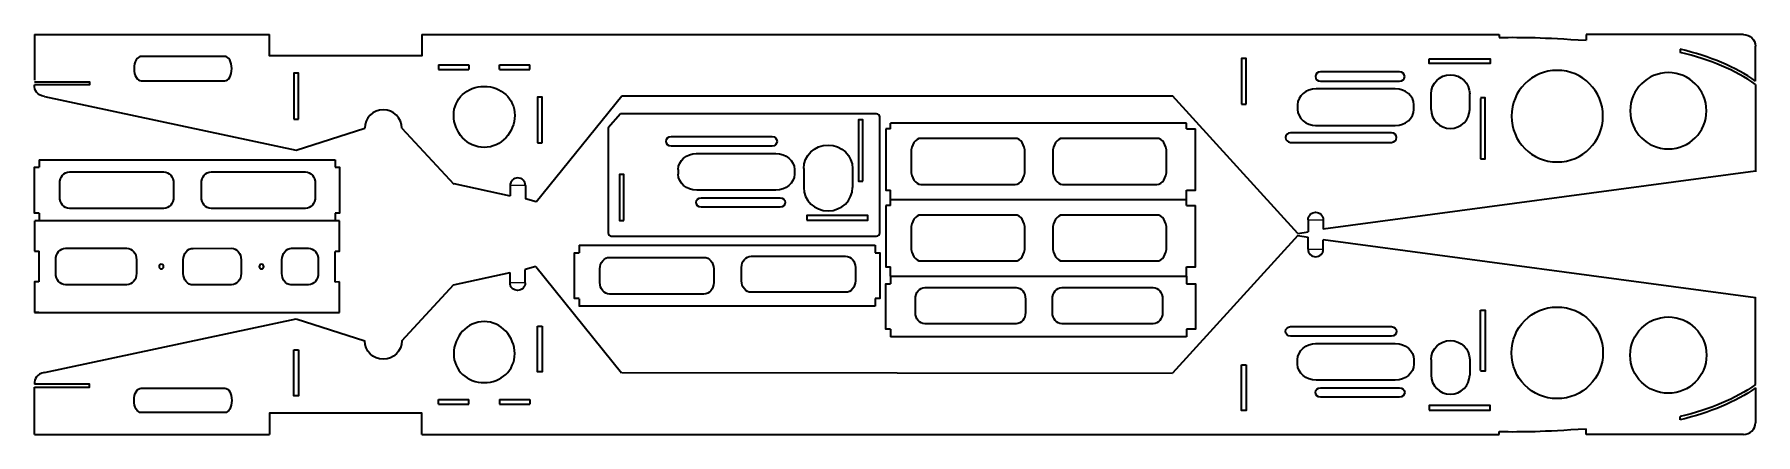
# Model space of a CAD drawing. Header units: millimetres. Extents: x -303 to 261, y 21 to 152.
import ezdxf

# ---------------------------------------------------------------- set-up
doc = ezdxf.new("R2010")
doc.units = ezdxf.units.MM
doc.header["$MEASUREMENT"] = 0
doc.layers.add('chassis', color=7, linetype='Continuous')

msp = doc.modelspace()

# ---------------------------------------------------------------- linework, layer by layer
at = {"layer": 'chassis', "color": 1, "lineweight": 35}
for points in [[(-302.9992, 151.5004), (-302.9992, 151.5004), (-302.9992, 136.5001), (-302.9992, 136.5001)], [(-302.9265, 151.5006), (-302.9265, 151.5006), (-225.9992, 151.5006), (-225.9992, 151.5006)], [(-175.9992, 151.5004), (-175.9992, 151.5004), (176.9999, 151.5004), (176.9999, 151.5004)], [(177.0005, 150.5227), (184.823, 150.6361), (191.0745, 150.5227), (205.4991, 149.5843)], [(177.0226, 151.5004), (177.0226, 151.5004), (177.0233, 150.5), (177.0233, 150.5)], [(256.997, 151.4977), (256.997, 151.4977), (205.4991, 151.5004), (205.4991, 151.5004)], [(205.4991, 151.5004), (205.4991, 151.5004), (205.4991, 149.5843), (205.4991, 149.5843)], [(236.2707, 146.6418), (236.2707, 146.6418), (236.2741, 145.5979), (236.2741, 145.5979)], [(260.9968, 136.1987), (254.416, 140.8875), (246.1346, 144.3105), (236.2707, 146.6418)], [(256.997, 151.4977), (259.2067, 151.4977), (260.9975, 149.6993), (260.9975, 147.7067)], [(260.9968, 136.1987), (260.9968, 136.1987), (260.9968, 147.7067), (260.9968, 147.7067)], [(-268.0368, 144.3141), (-269.3042, 144.3141), (-270.3329, 142.5234), (-270.3329, 140.314)], [(-240.6288, 144.3141), (-240.6288, 144.3141), (-268.0368, 144.3141), (-268.0368, 144.3141)], [(-238.3328, 140.314), (-238.3328, 142.5234), (-239.361, 144.3141), (-240.6288, 144.3141)], [(-170.6133, 141.5009), (-170.6133, 141.5009), (-160.6134, 141.5009), (-160.6134, 141.5009)], [(-170.5771, 141.5009), (-170.5771, 141.5009), (-170.5771, 140.0009), (-170.5771, 140.0009)], [(-160.6256, 141.5009), (-160.6256, 141.5009), (-160.6256, 140.0009), (-160.6256, 140.0009)], [(-150.5821, 140.0009), (-150.5821, 140.0009), (-150.6135, 141.5009), (-150.6135, 141.5009)], [(-150.6135, 141.5009), (-150.6135, 141.5009), (-140.6811, 141.5009), (-140.6811, 141.5009)], [(-140.6136, 140.0009), (-140.6136, 140.0009), (-140.6136, 141.5009), (-140.6136, 141.5009)], [(261.0002, 135.1548), (254.4194, 139.8436), (246.1381, 143.2667), (236.2741, 145.5979)], [(-270.3329, 140.314), (-270.3329, 138.105), (-269.3042, 136.3143), (-268.0368, 136.3143)], [(-268.0368, 136.3143), (-268.0368, 136.3143), (-240.6288, 136.3143), (-240.6288, 136.3143)], [(-240.6288, 136.3143), (-239.361, 136.3143), (-238.3328, 138.105), (-238.3328, 140.314)], [(-170.6135, 140.0009), (-170.6135, 140.0009), (-160.6256, 140.0009), (-160.6256, 140.0009)], [(-150.6136, 140.0009), (-150.6136, 140.0009), (-140.6813, 140.0009), (-140.6813, 140.0009)], [(118.4804, 139.2705), (117.5334, 139.2705), (116.7648, 138.5767), (116.7648, 137.7209)], [(116.7648, 137.7209), (116.7648, 136.8644), (117.5334, 136.1699), (118.4804, 136.1699)], [(144.2976, 139.2705), (144.2976, 139.2705), (118.4804, 139.2705), (118.4804, 139.2705)], [(118.4804, 136.1699), (118.4804, 136.1699), (144.2976, 136.1699), (144.2976, 136.1699)], [(146.0126, 137.7209), (146.0126, 138.5767), (145.2447, 139.2705), (144.2976, 139.2705)], [(144.2976, 136.1699), (145.2447, 136.1699), (146.0126, 136.8644), (146.0126, 137.7209)], [(-299.6581, 131.1483), (-302.4276, 131.8315), (-302.9992, 133.1782), (-302.9992, 135.0006)], [(-299.6581, 131.1483), (-299.6581, 131.1483), (-217.2282, 113.6235), (-217.2282, 113.6235)], [(-138.6135, 96.7088), (-138.6135, 96.7088), (-110.5654, 131.3542), (-110.5654, 131.3542)], [(-110.5654, 131.3542), (-110.5654, 131.3542), (69.8812, 131.3542), (69.8812, 131.3542)], [(110.997, 86.3587), (110.997, 86.3587), (69.8812, 131.3542), (69.8812, 131.3542)], [(116.9822, 133.7198), (113.6394, 133.7198), (110.9308, 131.3764), (110.9308, 128.486)], [(142.9492, 133.7198), (142.9492, 133.7198), (116.9822, 133.7198), (116.9822, 133.7198)], [(149.0005, 128.486), (149.0005, 131.3764), (146.2913, 133.7198), (142.9492, 133.7198)], [(154.676, 126.9493), (154.676, 126.9493), (154.676, 132.0522), (154.676, 132.0522)], [(167.3257, 126.9493), (167.3257, 126.9493), (167.3257, 132.0522), (167.3257, 132.0522)], [(170.8993, 130.5033), (170.8993, 130.5033), (170.8993, 110.7456), (170.8993, 110.7456)], [(261.0002, 135.1548), (261.0002, 135.1548), (260.9968, 106.4999), (260.9968, 106.4999)], [(-188.6737, 126.822), (-192.0244, 126.822), (-194.7408, 124.1293), (-194.7408, 120.8072)], [(-182.6065, 120.8072), (-182.6065, 124.1293), (-185.323, 126.822), (-188.6737, 126.822)], [(-110.969, 125.5005), (-110.969, 125.5005), (-114.9993, 120.9416), (-114.9993, 120.9416)], [(-27.0195, 125.5005), (-27.0195, 125.5005), (-110.969, 125.5005), (-110.969, 125.5005)], [(-25.999, 124.4807), (-25.999, 125.0436), (-26.4558, 125.5005), (-27.0195, 125.5005)], [(-25.999, 86.5197), (-25.999, 86.5197), (-25.999, 124.4807), (-25.999, 124.4807)], [(92.5971, 128.6243), (92.5971, 128.6243), (94.0971, 128.6243), (94.0971, 128.6243)], [(110.9308, 128.486), (110.9308, 128.486), (110.9308, 126.9529), (110.9308, 126.9529)], [(110.9308, 126.9529), (110.9308, 124.0628), (113.6394, 121.7205), (116.9822, 121.7205)], [(142.9492, 121.7205), (146.2913, 121.7205), (149.0005, 124.0628), (149.0005, 126.9529)], [(149.0005, 126.9529), (149.0005, 126.9529), (149.0005, 128.486), (149.0005, 128.486)], [(-217.9864, 123.7748), (-217.9864, 123.7748), (-216.4697, 123.7748), (-216.4697, 123.7748)], [(-217.2282, 113.6235), (-217.2282, 113.6235), (-194.7408, 120.8072), (-194.7408, 120.8072)], [(-182.6065, 120.8072), (-182.6065, 120.8072), (-165.6136, 102.5007), (-165.6136, 102.5007)], [(-114.9993, 120.9416), (-114.9993, 120.9416), (-114.9993, 86.5197), (-114.9993, 86.5197)], [(-22.4991, 120.6179), (-22.4991, 120.6179), (-23.9992, 120.6179), (-23.9992, 120.6179)], [(74.5007, 122.5006), (74.5007, 122.5006), (-22.4991, 122.5006), (-22.4991, 122.5006)], [(-22.4991, 120.6179), (-22.4991, 120.6179), (-22.4991, 122.5006), (-22.4991, 122.5006)], [(74.5, 120.6179), (74.5, 120.6179), (74.5, 122.5006), (74.5, 122.5006)], [(74.5007, 120.6179), (74.5007, 120.6179), (77.5007, 120.6179), (77.5007, 120.6179)], [(108.5737, 119.2704), (107.7045, 119.2704), (107.0007, 118.5765), (107.0007, 117.7201)], [(141.7348, 119.2704), (141.7348, 119.2704), (108.5737, 119.2704), (108.5737, 119.2704)], [(116.7648, 121.7243), (116.7648, 121.7243), (142.9492, 121.7205), (142.9492, 121.7205)], [(143.3079, 117.7201), (143.3079, 118.5765), (142.6033, 119.2704), (141.7348, 119.2704)], [(-138.1303, 115.9827), (-138.1303, 115.9827), (-136.6134, 115.9827), (-136.6134, 115.9827)], [(-95.966, 116.501), (-95.966, 117.3568), (-95.262, 118.0506), (-94.3926, 118.0506)], [(-94.3926, 114.9506), (-95.262, 114.9506), (-95.966, 115.6446), (-95.966, 116.501)], [(-94.3926, 118.0506), (-94.3926, 118.0506), (-61.2322, 118.0506), (-61.2322, 118.0506)], [(-61.2322, 114.9506), (-61.2322, 114.9506), (-94.3926, 114.9506), (-94.3926, 114.9506)], [(-61.2322, 118.0506), (-60.3635, 118.0506), (-59.6588, 117.3568), (-59.6588, 116.501)], [(-59.6588, 116.501), (-59.6588, 115.6446), (-60.3635, 114.9506), (-61.2322, 114.9506)], [(-12.533, 117.4808), (-14.2938, 117.4808), (-15.7214, 115.359), (-15.7214, 112.7393)], [(18.398, 117.4808), (18.398, 117.4808), (-12.533, 117.4808), (-12.533, 117.4808)], [(21.5868, 112.7393), (21.5868, 115.359), (20.1591, 117.4808), (18.398, 117.4808)], [(33.8951, 117.4808), (32.1339, 117.4808), (30.7066, 115.359), (30.7066, 112.7393)], [(64.8251, 117.4808), (64.8251, 117.4808), (33.8951, 117.4808), (33.8951, 117.4808)], [(68.0132, 112.7393), (68.0132, 115.359), (66.5856, 117.4808), (64.8251, 117.4808)], [(107.0007, 117.7201), (107.0007, 116.8643), (107.7045, 116.1705), (108.5737, 116.1705)], [(108.5737, 116.1705), (108.5737, 116.1705), (141.7348, 116.1705), (141.7348, 116.1705)], [(141.7348, 116.1705), (142.6033, 116.1705), (143.3079, 116.8643), (143.3079, 117.7201)], [(-301.4992, 110.5007), (-301.4992, 110.5007), (-204.4992, 110.5007), (-204.4992, 110.5007)], [(-301.4992, 110.5007), (-301.4992, 110.5007), (-301.4992, 108.0013), (-301.4992, 108.0013)], [(-204.4991, 110.5007), (-204.4991, 110.5007), (-204.4991, 108.0013), (-204.4991, 108.0013)], [(-92.0358, 107.2677), (-92.0358, 110.1581), (-89.3273, 112.5004), (-85.9847, 112.5004)], [(-91.8913, 105.7346), (-91.8913, 105.7346), (-91.8913, 107.2677), (-91.8913, 107.2677)], [(-86.2017, 112.4966), (-86.2017, 112.4966), (-60.0171, 112.5004), (-60.0171, 112.5004)], [(-60.0171, 112.5004), (-56.6753, 112.5004), (-53.9658, 110.1581), (-53.9658, 107.2677)], [(-53.9658, 107.2677), (-53.9658, 107.2677), (-53.9658, 105.7346), (-53.9658, 105.7346)], [(-50.9033, 107.6225), (-50.9033, 107.6225), (-50.9033, 101.3786), (-50.9033, 101.3786)], [(-34.9029, 107.6225), (-34.9029, 107.6225), (-34.9029, 101.3786), (-34.9029, 101.3786)], [(-15.7214, 112.7393), (-15.7214, 112.7393), (-15.7214, 107.1662), (-15.7214, 107.1662)], [(-15.7214, 107.1662), (-15.7214, 104.5472), (-14.2938, 102.4247), (-12.533, 102.4247)], [(18.398, 102.4247), (20.1591, 102.4247), (21.5868, 104.5472), (21.5868, 107.1662)], [(21.5868, 107.1662), (21.5868, 107.1662), (21.5868, 112.7393), (21.5868, 112.7393)], [(30.7066, 112.7393), (30.7066, 112.7393), (30.7066, 107.1662), (30.7066, 107.1662)], [(30.7066, 107.1662), (30.7066, 104.5472), (32.1339, 102.4247), (33.8951, 102.4247)], [(64.8251, 102.4247), (66.5856, 102.4247), (68.0132, 104.5472), (68.0132, 107.1662)], [(68.0132, 107.1662), (68.0132, 107.1662), (68.0132, 112.7393), (68.0132, 112.7393)], [(-294.7211, 102.7213), (-294.7211, 104.8087), (-293.2936, 106.5009), (-291.5328, 106.5009)], [(-294.7211, 98.2806), (-294.7211, 98.2806), (-294.7211, 102.7213), (-294.7211, 102.7213)], [(-291.5328, 106.5009), (-291.5328, 106.5009), (-260.6023, 106.5009), (-260.6023, 106.5009)], [(-260.6023, 106.5009), (-258.8413, 106.5009), (-257.4138, 104.8087), (-257.4138, 102.7213)], [(-257.4138, 102.7213), (-257.4138, 102.7213), (-257.4138, 98.2806), (-257.4138, 98.2806)], [(-248.294, 102.7213), (-248.294, 104.8087), (-246.8662, 106.5009), (-245.1054, 106.5009)], [(-248.294, 98.2806), (-248.294, 98.2806), (-248.294, 102.7213), (-248.294, 102.7213)], [(-245.1054, 106.5009), (-245.1054, 106.5009), (-214.1751, 106.5009), (-214.1751, 106.5009)], [(-214.1751, 106.5009), (-212.4142, 106.5009), (-210.9863, 104.8087), (-210.9863, 102.7213)], [(-210.9863, 102.7213), (-210.9863, 102.7213), (-210.9863, 98.2806), (-210.9863, 98.2806)], [(-165.6136, 102.7086), (-165.6136, 102.7086), (-147.1134, 98.6661), (-147.1134, 98.6661)], [(-147.1134, 102.0097), (-147.1134, 102.0097), (-147.1134, 98.6661), (-147.1134, 98.6661)], [(-142.1134, 102.0097), (-142.1134, 102.0097), (-142.1134, 97.7089), (-142.1134, 97.7089)], [(-85.9847, 100.5008), (-89.3273, 100.5008), (-92.0358, 102.8441), (-92.0358, 105.7346)], [(-53.9658, 105.7346), (-53.9658, 102.8441), (-56.6753, 100.5008), (-60.0171, 100.5008)], [(-12.533, 102.4247), (-12.533, 102.4247), (18.398, 102.4247), (18.398, 102.4247)], [(33.8951, 102.4247), (33.8951, 102.4247), (64.8251, 102.4247), (64.8251, 102.4247)], [(260.9968, 106.7087), (260.9968, 106.7087), (119.3517, 87.7224), (119.3517, 87.7224)], [(-291.5328, 94.5012), (-293.2936, 94.5012), (-294.7211, 96.1932), (-294.7211, 98.2806)], [(-257.4138, 98.2806), (-257.4138, 96.1932), (-258.8413, 94.5012), (-260.6023, 94.5012)], [(-245.1054, 94.5012), (-246.8662, 94.5012), (-248.294, 96.1932), (-248.294, 98.2806)], [(-210.9863, 98.2806), (-210.9863, 96.1932), (-212.4142, 94.5012), (-214.1751, 94.5012)], [(-138.6135, 96.7088), (-138.6135, 96.7088), (-142.1134, 97.7089), (-142.1134, 97.7089)], [(-86.2017, 96.5002), (-86.2017, 97.3561), (-85.4333, 98.0506), (-84.486, 98.0506)], [(-84.486, 94.9506), (-85.4333, 94.9506), (-86.2017, 95.6444), (-86.2017, 96.5002)], [(-60.0171, 100.5008), (-60.0171, 100.5008), (-85.9847, 100.5008), (-85.9847, 100.5008)], [(-84.486, 98.0506), (-84.486, 98.0506), (-58.6694, 98.0506), (-58.6694, 98.0506)], [(-58.6694, 98.0506), (-57.7221, 98.0506), (-56.9544, 97.3561), (-56.9544, 96.5002)], [(-56.9544, 96.5002), (-56.9544, 95.6444), (-57.7221, 94.9506), (-58.6694, 94.9506)], [(-22.4991, 97.4048), (-22.4991, 97.4048), (-22.4991, 100.5419), (-22.4991, 100.5419)], [(74.5007, 97.4055), (74.5007, 97.4055), (-22.4991, 97.4055), (-22.4991, 97.4055)], [(-22.4991, 95.5228), (-22.4991, 95.5228), (-22.4991, 97.4055), (-22.4991, 97.4055)], [(74.5, 97.4048), (74.5, 97.4048), (74.5, 100.5419), (74.5, 100.5419)], [(74.5, 95.5228), (74.5, 95.5228), (74.5, 97.4055), (74.5, 97.4055)], [(-302.9265, 90.499), (-302.9265, 90.499), (-302.9265, 80.5003), (-302.9265, 80.5003)], [(-202.9992, 90.4997), (-202.9992, 90.4997), (-302.854, 90.499), (-302.854, 90.499)], [(-301.4992, 93.0011), (-301.4992, 93.0011), (-301.4992, 90.5014), (-301.4992, 90.5014)], [(-260.6023, 94.5012), (-260.6023, 94.5012), (-291.5328, 94.5012), (-291.5328, 94.5012)], [(-214.1751, 94.5012), (-214.1751, 94.5012), (-245.1054, 94.5012), (-245.1054, 94.5012)], [(-204.4991, 93.0011), (-204.4991, 93.0011), (-204.4991, 90.5014), (-204.4991, 90.5014)], [(-58.6694, 94.9506), (-58.6694, 94.9506), (-84.486, 94.9506), (-84.486, 94.9506)], [(-22.4991, 95.5228), (-22.4991, 95.5228), (-23.9992, 95.5228), (-23.9992, 95.5228)], [(-12.533, 92.385), (-14.2938, 92.385), (-15.7214, 90.2635), (-15.7214, 87.6439)], [(18.398, 92.385), (18.398, 92.385), (-12.533, 92.385), (-12.533, 92.385)], [(21.5868, 87.6439), (21.5868, 90.2635), (20.1591, 92.385), (18.398, 92.385)], [(33.8951, 92.385), (32.1339, 92.385), (30.7066, 90.2635), (30.7066, 87.6439)], [(64.8251, 92.385), (64.8251, 92.385), (33.8951, 92.385), (33.8951, 92.385)], [(68.0132, 87.6439), (68.0132, 90.2635), (66.5856, 92.385), (64.8251, 92.385)], [(74.5007, 95.5228), (74.5007, 95.5228), (77.5007, 95.5228), (77.5007, 95.5228)], [(114.3467, 90.7847), (114.3467, 90.7847), (114.3515, 86.8556), (114.3515, 86.8556)], [(119.3469, 90.7847), (119.3469, 90.7847), (119.3517, 87.7224), (119.3517, 87.7224)], [(-114.9993, 86.5197), (-114.9993, 85.9568), (-114.5425, 85.5), (-113.9788, 85.5)], [(-113.9788, 85.5), (-113.9788, 85.5), (-27.0195, 85.5), (-27.0195, 85.5)], [(-27.0195, 85.5), (-26.4558, 85.5), (-25.999, 85.9568), (-25.999, 86.5197)], [(-15.7214, 87.6439), (-15.7214, 87.6439), (-15.7214, 82.0707), (-15.7214, 82.0707)], [(21.5868, 82.0707), (21.5868, 82.0707), (21.5868, 87.6439), (21.5868, 87.6439)], [(30.7066, 87.6439), (30.7066, 87.6439), (30.7066, 82.0707), (30.7066, 82.0707)], [(68.0132, 82.0707), (68.0132, 82.0707), (68.0132, 87.6439), (68.0132, 87.6439)], [(110.997, 85.6421), (110.997, 85.6421), (69.8812, 40.6466), (69.8812, 40.6466)], [(110.997, 86.3587), (110.997, 86.3587), (114.3515, 86.8556), (114.3515, 86.8556)], [(110.997, 85.6421), (110.997, 85.6421), (114.3515, 85.1451), (114.3515, 85.1451)], [(114.3467, 81.216), (114.3467, 81.216), (114.3515, 85.1451), (114.3515, 85.1451)], [(-302.9265, 80.5003), (-302.9265, 80.5003), (-301.4993, 80.553), (-301.4993, 80.553)], [(-301.5353, 80.553), (-301.5353, 80.553), (-301.5353, 70.5543), (-301.5353, 70.5543)], [(-295.9993, 77.7234), (-295.9993, 79.8097), (-294.5721, 81.5011), (-292.812, 81.5011)], [(-292.812, 81.5011), (-292.812, 81.5011), (-272.812, 81.5011), (-272.812, 81.5011)], [(-272.7493, 81.5011), (-270.9891, 81.5011), (-269.5619, 79.8097), (-269.5619, 77.7234)], [(-254.2061, 77.6932), (-254.2061, 79.7796), (-252.779, 81.4709), (-251.0189, 81.4709)], [(-251.0189, 81.4709), (-251.0189, 81.4709), (-238.4444, 81.498), (-238.4444, 81.498)], [(-238.4444, 81.498), (-236.6842, 81.498), (-235.2571, 79.8066), (-235.2571, 77.7203)], [(-221.9011, 77.7001), (-221.9011, 79.7864), (-220.474, 81.4778), (-218.7139, 81.4778)], [(-218.7139, 81.4778), (-218.7139, 81.4778), (-213.1867, 81.5049), (-213.1867, 81.5049)], [(-213.1867, 81.5049), (-211.4265, 81.5049), (-209.9993, 79.8135), (-209.9993, 77.7271)], [(-204.4629, 70.4478), (-204.4629, 70.4478), (-204.4629, 80.4465), (-204.4629, 80.4465)], [(-124.4993, 82.5007), (-124.4993, 82.5007), (-27.4995, 82.5007), (-27.4995, 82.5007)], [(-124.4993, 82.5007), (-124.4993, 82.5007), (-124.4993, 80.0016), (-124.4993, 80.0016)], [(-27.4995, 82.5007), (-27.4995, 82.5007), (-27.4995, 80.0347), (-27.4995, 80.0347)], [(-15.7214, 82.0707), (-15.7214, 79.4514), (-14.2938, 77.3292), (-12.533, 77.3292)], [(18.398, 77.3292), (20.1591, 77.3292), (21.5868, 79.4514), (21.5868, 82.0707)], [(30.7066, 82.0707), (30.7066, 79.4514), (32.1339, 77.3292), (33.8951, 77.3292)], [(64.8251, 77.3292), (66.5856, 77.3292), (68.0132, 79.4514), (68.0132, 82.0707)], [(119.3469, 81.216), (119.3469, 81.216), (119.3517, 84.2784), (119.3517, 84.2784)], [(260.9968, 65.2921), (260.9968, 65.2921), (119.3517, 84.2784), (119.3517, 84.2784)], [(-295.9993, 73.2847), (-295.9993, 73.2847), (-295.9993, 77.7234), (-295.9993, 77.7234)], [(-269.5619, 77.7234), (-269.5619, 77.7234), (-269.5619, 73.2847), (-269.5619, 73.2847)], [(-254.2061, 73.2545), (-254.2061, 73.2545), (-254.2061, 77.6932), (-254.2061, 77.6932)], [(-235.2571, 77.7203), (-235.2571, 77.7203), (-235.2571, 73.2816), (-235.2571, 73.2816)], [(-221.9011, 73.2615), (-221.9011, 73.2615), (-221.9011, 77.7001), (-221.9011, 77.7001)], [(-209.9993, 77.7271), (-209.9993, 77.7271), (-209.9993, 73.2885), (-209.9993, 73.2885)], [(-165.6544, 69.5003), (-165.6544, 69.5003), (-147.1542, 73.5427), (-147.1542, 73.5427)], [(-147.1542, 70.1991), (-147.1542, 70.1991), (-147.1542, 73.5427), (-147.1542, 73.5427)], [(-138.6543, 75.5001), (-138.6543, 75.5001), (-142.1542, 74.5), (-142.1542, 74.5)], [(-142.1542, 70.1991), (-142.1542, 70.1991), (-142.1542, 74.5), (-142.1542, 74.5)], [(-138.6543, 75.5001), (-138.6543, 75.5001), (-110.6062, 40.7545), (-110.6062, 40.7545)], [(-117.7214, 74.7213), (-117.7214, 76.8087), (-116.2938, 78.5009), (-114.533, 78.5009)], [(-117.7214, 70.2802), (-117.7214, 70.2802), (-117.7214, 74.7213), (-117.7214, 74.7213)], [(-114.533, 78.5009), (-114.533, 78.5009), (-83.6026, 78.5009), (-83.6026, 78.5009)], [(-83.6026, 78.5009), (-81.8414, 78.5009), (-80.4141, 76.8087), (-80.4141, 74.7213)], [(-80.4141, 74.7213), (-80.4141, 74.7213), (-80.4141, 70.2802), (-80.4141, 70.2802)], [(-71.2943, 75.1923), (-71.2943, 77.2517), (-69.8663, 78.9212), (-68.1055, 78.9212)], [(-71.2943, 70.8101), (-71.2943, 70.8101), (-71.2943, 75.1923), (-71.2943, 75.1923)], [(-68.1055, 78.9212), (-68.1055, 78.9212), (-37.1754, 78.9212), (-37.1754, 78.9212)], [(-37.1754, 78.9212), (-35.4143, 78.9212), (-33.9866, 77.2517), (-33.9866, 75.1923)], [(-33.9866, 75.1923), (-33.9866, 75.1923), (-33.9866, 70.8101), (-33.9866, 70.8101)], [(-22.4991, 72.309), (-22.4991, 72.309), (-22.4991, 75.4461), (-22.4991, 75.4461)], [(-12.533, 77.3292), (-12.533, 77.3292), (18.398, 77.3292), (18.398, 77.3292)], [(33.8951, 77.3292), (33.8951, 77.3292), (64.8251, 77.3292), (64.8251, 77.3292)], [(74.5, 72.309), (74.5, 72.309), (74.5, 75.4461), (74.5, 75.4461)], [(-292.812, 69.5072), (-294.5721, 69.5072), (-295.9993, 71.1983), (-295.9993, 73.2847)], [(-272.812, 69.5072), (-272.812, 69.5072), (-292.812, 69.5072), (-292.812, 69.5072)], [(-269.5619, 73.2847), (-269.5619, 71.1983), (-270.9891, 69.5072), (-272.7493, 69.5072)], [(-251.0189, 69.477), (-252.779, 69.477), (-254.2061, 71.1682), (-254.2061, 73.2545)], [(-238.4444, 69.5041), (-238.4444, 69.5041), (-251.0189, 69.477), (-251.0189, 69.477)], [(-235.2571, 73.2816), (-235.2571, 71.1952), (-236.6842, 69.5041), (-238.4444, 69.5041)], [(-218.7139, 69.4839), (-218.2369, 69.4839), (-221.9011, 69.3053), (-221.9011, 73.2615)], [(-213.1867, 69.5109), (-213.1867, 69.5109), (-218.7139, 69.4839), (-218.7139, 69.4839)], [(-209.9993, 73.2885), (-209.9993, 71.2022), (-211.4265, 69.5109), (-213.1867, 69.5109)], [(-203.0719, 70.5006), (-203.0719, 70.5006), (-204.4989, 70.4478), (-204.4989, 70.4478)], [(-203.0719, 60.5018), (-203.0719, 60.5018), (-203.0719, 70.5006), (-203.0719, 70.5006)], [(-182.6065, 51.1937), (-182.6065, 51.1937), (-165.6136, 69.6003), (-165.6136, 69.6003)], [(-114.533, 66.501), (-116.2938, 66.501), (-117.7214, 68.1929), (-117.7214, 70.2802)], [(-80.4141, 70.2802), (-80.4141, 68.1929), (-81.8414, 66.501), (-83.6026, 66.501)], [(-68.1055, 67.0811), (-69.8663, 67.0811), (-71.2943, 68.7506), (-71.2943, 70.8101)], [(-33.9866, 70.8101), (-33.9866, 68.7506), (-35.4143, 67.0811), (-37.1754, 67.0811)], [(-22.4991, 72.309), (-22.4991, 72.309), (74.5007, 72.309), (74.5007, 72.309)], [(-22.4991, 72.309), (-22.4991, 72.309), (-22.4991, 69.8337), (-22.4991, 69.8337)], [(-14.3241, 64.8752), (-14.3241, 66.9426), (-12.9433, 68.6187), (-11.2401, 68.6187)], [(-11.2401, 68.6187), (-11.2401, 68.6187), (18.6809, 68.6187), (18.6809, 68.6187)], [(18.6809, 68.6187), (20.3841, 68.6187), (21.7649, 66.9426), (21.7649, 64.8752)], [(30.5871, 64.8752), (30.5871, 66.9426), (31.9679, 68.6187), (33.6711, 68.6187)], [(33.6711, 68.6187), (33.6711, 68.6187), (63.5918, 68.6187), (63.5918, 68.6187)], [(63.5918, 68.6187), (65.295, 68.6187), (66.6765, 66.9426), (66.6765, 64.8752)], [(74.5007, 72.309), (74.5007, 72.309), (74.5007, 69.8337), (74.5007, 69.8337)], [(-124.4993, 64.908), (-124.4993, 64.908), (-124.4993, 62.4413), (-124.4993, 62.4413)], [(-27.4995, 62.5005), (-27.4995, 62.5005), (-124.4993, 62.5005), (-124.4993, 62.5005)], [(-83.6026, 66.501), (-83.6026, 66.501), (-114.533, 66.501), (-114.533, 66.501)], [(-37.1754, 67.0811), (-37.1754, 67.0811), (-68.1055, 67.0811), (-68.1055, 67.0811)], [(-27.4992, 65.001), (-27.4992, 65.001), (-27.4992, 62.5005), (-27.4992, 62.5005)], [(-14.3241, 60.4772), (-14.3241, 60.4772), (-14.3241, 64.8752), (-14.3241, 64.8752)], [(21.7649, 64.8752), (21.7649, 64.8752), (21.7649, 60.4772), (21.7649, 60.4772)], [(30.5871, 60.4772), (30.5871, 60.4772), (30.5871, 64.8752), (30.5871, 64.8752)], [(66.6765, 64.8752), (66.6765, 64.8752), (66.6765, 60.4772), (66.6765, 60.4772)], [(261.0002, 36.8459), (261.0002, 36.8459), (260.9968, 65.5008), (260.9968, 65.5008)], [(-302.9992, 60.5012), (-302.9992, 60.5012), (-203.0357, 60.5012), (-203.0357, 60.5012)], [(-301.4995, 60.5008), (-301.4995, 60.5008), (-302.999, 60.5008), (-302.999, 60.5008)], [(-299.6581, 40.8526), (-299.6581, 40.8526), (-217.2282, 58.3774), (-217.2282, 58.3774)], [(-217.2282, 58.3774), (-217.2282, 58.3774), (-194.7408, 51.1937), (-194.7408, 51.1937)], [(-11.2401, 56.7338), (-12.9433, 56.7338), (-14.3241, 58.4095), (-14.3241, 60.4772)], [(18.6809, 56.7338), (18.6809, 56.7338), (-11.2401, 56.7338), (-11.2401, 56.7338)], [(21.7649, 60.4772), (21.7649, 58.4095), (20.3841, 56.7338), (18.6809, 56.7338)], [(33.6711, 56.7338), (31.9679, 56.7338), (30.5871, 58.4095), (30.5871, 60.4772)], [(63.5918, 56.7338), (63.5918, 56.7338), (33.6711, 56.7338), (33.6711, 56.7338)], [(66.6765, 60.4772), (66.6765, 58.4095), (65.295, 56.7338), (63.5918, 56.7338)], [(170.8993, 41.4975), (170.8993, 41.4975), (170.8993, 61.2551), (170.8993, 61.2551)], [(-188.6737, 45.1789), (-192.0244, 45.1789), (-194.7408, 47.8716), (-194.7408, 51.1937)], [(-182.6065, 51.1937), (-182.6065, 47.8716), (-185.323, 45.1789), (-188.6737, 45.1789)], [(-138.1303, 56.0182), (-138.1303, 56.0182), (-136.6134, 56.0182), (-136.6134, 56.0182)], [(-22.4991, 54.9771), (-22.4991, 54.9771), (-22.4991, 52.5008), (-22.4991, 52.5008)], [(74.5, 52.5008), (74.5, 52.5008), (-22.4991, 52.5008), (-22.4991, 52.5008)], [(74.5007, 54.9771), (74.5007, 54.9771), (74.5007, 52.5008), (74.5007, 52.5008)], [(107.0007, 54.2807), (107.0007, 55.1364), (107.7045, 55.8303), (108.5737, 55.8303)], [(108.5737, 52.7302), (107.7045, 52.7302), (107.0007, 53.4242), (107.0007, 54.2807)], [(108.5737, 55.8303), (108.5737, 55.8303), (141.7348, 55.8303), (141.7348, 55.8303)], [(141.7348, 52.7302), (141.7348, 52.7302), (108.5737, 52.7302), (108.5737, 52.7302)], [(141.7348, 55.8303), (142.6033, 55.8303), (143.3079, 55.1364), (143.3079, 54.2807)], [(143.3079, 54.2807), (143.3079, 53.4242), (142.6033, 52.7302), (141.7348, 52.7302)], [(-217.9864, 48.2261), (-217.9864, 48.2261), (-216.4697, 48.2261), (-216.4697, 48.2261)], [(110.9308, 45.0475), (110.9308, 47.9378), (113.6394, 50.2801), (116.9822, 50.2801)], [(116.7648, 50.2763), (116.7648, 50.2763), (142.9492, 50.2801), (142.9492, 50.2801)], [(142.9492, 50.2801), (146.2913, 50.2801), (149.0005, 47.9378), (149.0005, 45.0475)], [(-299.6581, 40.8526), (-302.4276, 40.1694), (-302.9992, 38.8227), (-302.9992, 37.0003)], [(-110.5654, 40.8546), (-110.5654, 40.8546), (69.8812, 40.6466), (69.8812, 40.6466)], [(92.5971, 43.3765), (92.5971, 43.3765), (94.0971, 43.3765), (94.0971, 43.3765)], [(110.9308, 43.5144), (110.9308, 43.5144), (110.9308, 45.0475), (110.9308, 45.0475)], [(116.9822, 38.2807), (113.6394, 38.2807), (110.9308, 40.624), (110.9308, 43.5144)], [(149.0005, 43.5144), (149.0005, 40.624), (146.2913, 38.2807), (142.9492, 38.2807)], [(149.0005, 45.0475), (149.0005, 45.0475), (149.0005, 43.5144), (149.0005, 43.5144)], [(154.676, 45.0514), (154.676, 45.0514), (154.676, 39.9486), (154.676, 39.9486)], [(167.3257, 45.0514), (167.3257, 45.0514), (167.3257, 39.9486), (167.3257, 39.9486)], [(-302.9992, 20.5003), (-302.9992, 20.5003), (-302.9992, 36.0003), (-302.9992, 36.0003)], [(-270.3329, 31.6869), (-270.3329, 33.8959), (-269.3042, 35.6866), (-268.0368, 35.6866)], [(-268.0368, 35.6866), (-268.0368, 35.6866), (-240.6288, 35.6866), (-240.6288, 35.6866)], [(-240.6288, 35.6866), (-239.361, 35.6866), (-238.3328, 33.8959), (-238.3328, 31.6869)], [(116.7648, 34.2798), (116.7648, 35.136), (117.5334, 35.8305), (118.4804, 35.8305)], [(118.4804, 32.7303), (117.5334, 32.7303), (116.7648, 33.4241), (116.7648, 34.2798)], [(142.9492, 38.2807), (142.9492, 38.2807), (116.9822, 38.2807), (116.9822, 38.2807)], [(118.4804, 35.8305), (118.4804, 35.8305), (144.2976, 35.8305), (144.2976, 35.8305)], [(144.2976, 35.8305), (145.2447, 35.8305), (146.0126, 35.136), (146.0126, 34.2798)], [(146.0126, 34.2798), (146.0126, 33.4241), (145.2447, 32.7303), (144.2976, 32.7303)], [(260.9968, 35.8021), (254.416, 31.1133), (246.1346, 27.6902), (236.2707, 25.3589)], [(261.0002, 36.8459), (254.4194, 32.1571), (246.1381, 28.7341), (236.2741, 26.4028)], [(260.9968, 35.8021), (260.9968, 35.8021), (260.9968, 24.2941), (260.9968, 24.2941)], [(-268.0368, 27.6868), (-269.3042, 27.6868), (-270.3329, 29.4775), (-270.3329, 31.6869)], [(-238.3328, 31.6869), (-238.3328, 29.4775), (-239.361, 27.6868), (-240.6288, 27.6868)], [(-170.6135, 32), (-170.6135, 32), (-160.6256, 32), (-160.6256, 32)], [(-170.6133, 30.5001), (-170.6133, 30.5001), (-160.6134, 30.5001), (-160.6134, 30.5001)], [(-170.5771, 30.5001), (-170.5771, 30.5001), (-170.5771, 32), (-170.5771, 32)], [(-160.6256, 30.5001), (-160.6256, 30.5001), (-160.6256, 32), (-160.6256, 32)], [(-150.6136, 32), (-150.6136, 32), (-140.6813, 32), (-140.6813, 32)], [(-150.5821, 32), (-150.5821, 32), (-150.6135, 30.5001), (-150.6135, 30.5001)], [(-150.6135, 30.5001), (-150.6135, 30.5001), (-140.6811, 30.5001), (-140.6811, 30.5001)], [(-140.6136, 32), (-140.6136, 32), (-140.6136, 30.5001), (-140.6136, 30.5001)], [(144.2976, 32.7303), (144.2976, 32.7303), (118.4804, 32.7303), (118.4804, 32.7303)], [(-240.6288, 27.6868), (-240.6288, 27.6868), (-268.0368, 27.6868), (-268.0368, 27.6868)], [(236.2707, 25.3589), (236.2707, 25.3589), (236.2741, 26.4028), (236.2741, 26.4028)], [(256.997, 20.5031), (259.2067, 20.5031), (260.9975, 22.3014), (260.9975, 24.2941)], [(-302.9265, 20.5003), (-302.9265, 20.5003), (-225.9992, 20.5003), (-225.9992, 20.5003)], [(-175.9992, 20.5003), (-175.9992, 20.5003), (176.9999, 20.5003), (176.9999, 20.5003)], [(177.0005, 21.4781), (184.823, 21.3647), (191.0745, 21.4781), (205.4991, 22.4165)], [(177.0226, 20.5003), (177.0226, 20.5003), (177.0233, 21.5008), (177.0233, 21.5008)], [(205.4991, 20.5003), (205.4991, 20.5003), (205.4991, 22.4165), (205.4991, 22.4165)], [(256.997, 20.5031), (256.997, 20.5031), (205.4991, 20.5003), (205.4991, 20.5003)]]:
    msp.add_open_spline(points, degree=3, dxfattribs=at)
for points, knots in [([(-175.9992, 151.5006), (-175.9992, 151.5006), (-175.9992, 144.5002), (-175.9992, 144.5002), (-175.9992, 144.5002), (-175.9992, 144.5002), (-225.9694, 144.5002), (-225.9694, 144.5002), (-225.9694, 144.5002), (-225.9694, 144.5002), (-225.9992, 151.5006), (-225.9992, 151.5006)], [0, 0, 0, 0, 0.25, 0.25, 0.25, 0.25, 0.5, 0.5, 0.5, 0.5, 1, 1, 1, 1]), ([(94.0971, 128.6243), (94.0971, 128.6243), (94.0971, 143.6243), (94.0971, 143.6243), (94.0971, 143.6243), (94.0971, 143.6243), (92.5971, 143.6243), (92.5971, 143.6243), (92.5971, 143.6243), (92.5971, 143.6243), (92.5971, 128.6243), (92.5971, 128.6243)], [0, 0, 0, 0, 0.25, 0.25, 0.25, 0.25, 0.5, 0.5, 0.5, 0.5, 1, 1, 1, 1]), ([(154.0011, 143.5002), (154.0011, 143.5002), (154.0011, 142.0002), (154.0011, 142.0002), (154.0011, 142.0002), (154.0011, 142.0002), (174.0013, 142.0002), (174.0013, 142.0002), (174.0013, 142.0002), (174.0013, 142.0002), (174.0013, 143.5002), (174.0013, 143.5002), (174.0013, 143.5002), (174.0013, 143.5002), (154.0011, 143.5002), (154.0011, 143.5002)], [0, 0, 0, 0, 0.2, 0.2, 0.2, 0.2, 0.4, 0.4, 0.4, 0.4, 0.6, 0.6, 0.6, 0.6, 1, 1, 1, 1]), ([(-302.9992, 136.0004), (-302.9992, 136.0004), (-284.9992, 136.0004), (-284.9992, 136.0004), (-284.9992, 136.0004), (-284.9992, 136.0004), (-284.9992, 135.0006), (-284.9992, 135.0006), (-284.9992, 135.0006), (-284.9992, 135.0006), (-302.9992, 135.0006), (-302.9992, 135.0006)], [0, 0, 0, 0, 0.25, 0.25, 0.25, 0.25, 0.5, 0.5, 0.5, 0.5, 1, 1, 1, 1]), ([(-216.4697, 123.7748), (-216.4697, 123.7748), (-216.4697, 138.8106), (-216.4697, 138.8106), (-216.4697, 138.8106), (-216.4697, 138.8106), (-217.9864, 138.8106), (-217.9864, 138.8106), (-217.9864, 138.8106), (-217.9864, 138.8106), (-217.9864, 123.7748), (-217.9864, 123.7748)], [0, 0, 0, 0, 0.25, 0.25, 0.25, 0.25, 0.5, 0.5, 0.5, 0.5, 1, 1, 1, 1]), ([(154.676, 132.0522), (154.676, 135.4949), (157.5078, 138.2854), (161.0012, 138.2854), (161.0012, 138.2854), (164.4945, 138.2854), (167.3257, 135.4949), (167.3257, 132.0522)], [0, 0, 0, 0, 0.33333333, 0.33333333, 0.33333333, 0.33333333, 1, 1, 1, 1]), ([(211.0012, 124.7451), (211.0012, 133.0292), (204.2854, 139.7451), (196.0013, 139.7451), (196.0013, 139.7451), (187.7179, 139.7451), (181.0013, 133.0292), (181.0013, 124.7451)], [0, 0, 0, 0, 0.33333333, 0.33333333, 0.33333333, 0.33333333, 1, 1, 1, 1]), ([(244.9182, 126.5006), (244.9182, 133.404), (239.3206, 139.0004), (232.4177, 139.0004), (232.4177, 139.0004), (225.5144, 139.0004), (219.9164, 133.404), (219.9164, 126.5006)], [0, 0, 0, 0, 0.33333333, 0.33333333, 0.33333333, 0.33333333, 1, 1, 1, 1]), ([(-165.6136, 124.9995), (-165.6136, 130.522), (-161.1365, 134.5008), (-155.6133, 134.5008), (-155.6133, 134.5008), (-150.0908, 134.5008), (-145.6134, 130.522), (-145.6134, 124.9995)], [0, 0, 0, 0, 0.33333333, 0.33333333, 0.33333333, 0.33333333, 1, 1, 1, 1]), ([(-136.6134, 115.9827), (-136.6134, 115.9827), (-136.6134, 131.0181), (-136.6134, 131.0181), (-136.6134, 131.0181), (-136.6134, 131.0181), (-138.1303, 131.0181), (-138.1303, 131.0181), (-138.1303, 131.0181), (-138.1303, 131.0181), (-138.1303, 115.9827), (-138.1303, 115.9827)], [0, 0, 0, 0, 0.25, 0.25, 0.25, 0.25, 0.5, 0.5, 0.5, 0.5, 1, 1, 1, 1]), ([(170.8993, 110.7456), (170.8993, 110.7456), (172.3993, 110.7456), (172.3993, 110.7456), (172.3993, 110.7456), (172.3993, 110.7456), (172.3993, 130.7458), (172.3993, 130.7458), (172.3993, 130.7458), (172.3993, 130.7458), (170.8993, 130.7458), (170.8993, 130.7458)], [0, 0, 0, 0, 0.25, 0.25, 0.25, 0.25, 0.5, 0.5, 0.5, 0.5, 1, 1, 1, 1]), ([(-145.6134, 124.9995), (-145.6134, 119.4764), (-150.0908, 114.5006), (-155.6133, 114.5006), (-155.6133, 114.5006), (-161.1365, 114.5006), (-165.6136, 119.4764), (-165.6136, 124.9995)], [0, 0, 0, 0, 0.33333333, 0.33333333, 0.33333333, 0.33333333, 1, 1, 1, 1]), ([(154.676, 126.9493), (154.676, 123.5063), (157.5078, 120.7154), (161.0012, 120.7154), (161.0012, 120.7154), (164.4945, 120.7154), (167.3257, 123.5063), (167.3257, 126.9493)], [0, 0, 0, 0, 0.33333333, 0.33333333, 0.33333333, 0.33333333, 1, 1, 1, 1]), ([(181.0013, 124.7451), (181.0013, 116.4604), (187.7186, 109.7459), (196.0013, 109.7459), (196.0013, 109.7459), (204.2854, 109.7459), (211.0012, 116.4604), (211.0012, 124.7451)], [0, 0, 0, 0, 0.33333333, 0.33333333, 0.33333333, 0.33333333, 1, 1, 1, 1]), ([(219.9164, 126.5006), (219.9164, 119.5964), (225.5144, 114.0006), (232.4177, 114.0006), (232.4177, 114.0006), (239.3206, 114.0006), (244.9182, 119.5964), (244.9182, 126.5006)], [0, 0, 0, 0, 0.33333333, 0.33333333, 0.33333333, 0.33333333, 1, 1, 1, 1]), ([(-31.5019, 103.5001), (-31.5019, 103.5001), (-33.0019, 103.5001), (-33.0019, 103.5001), (-33.0019, 103.5001), (-33.0019, 103.5001), (-33.0019, 123.5002), (-33.0019, 123.5002), (-33.0019, 123.5002), (-33.0019, 123.5002), (-31.5019, 123.5002), (-31.5019, 123.5002), (-31.5019, 123.5002), (-31.5019, 123.5002), (-31.5019, 103.5001), (-31.5019, 103.5001)], [0, 0, 0, 0, 0.2, 0.2, 0.2, 0.2, 0.4, 0.4, 0.4, 0.4, 0.6, 0.6, 0.6, 0.6, 1, 1, 1, 1]), ([(-23.9992, 120.6179), (-23.9992, 120.6179), (-23.9992, 100.5419), (-23.9992, 100.5419), (-23.9992, 100.5419), (-23.9992, 100.5419), (-22.4991, 100.5419), (-22.4991, 100.5419)], [0, 0, 0, 0, 0.33333333, 0.33333333, 0.33333333, 0.33333333, 1, 1, 1, 1]), ([(74.5007, 100.5419), (74.5007, 100.5419), (77.5007, 100.5419), (77.5007, 100.5419), (77.5007, 100.5419), (77.5007, 100.5419), (77.5007, 120.6179), (77.5007, 120.6179)], [0, 0, 0, 0, 0.33333333, 0.33333333, 0.33333333, 0.33333333, 1, 1, 1, 1]), ([(-50.9033, 107.6225), (-50.9033, 111.8348), (-47.321, 115.2506), (-42.9027, 115.2506), (-42.9027, 115.2506), (-38.4844, 115.2506), (-34.9029, 111.8348), (-34.9029, 107.6225)], [0, 0, 0, 0, 0.33333333, 0.33333333, 0.33333333, 0.33333333, 1, 1, 1, 1]), ([(-301.4992, 93.0011), (-301.4992, 93.0011), (-302.9992, 93.0011), (-302.9992, 93.0011), (-302.9992, 93.0011), (-302.9992, 93.0011), (-302.9992, 108.0013), (-302.9992, 108.0013), (-302.9992, 108.0013), (-302.9992, 108.0013), (-301.4992, 108.0013), (-301.4992, 108.0013)], [0, 0, 0, 0, 0.25, 0.25, 0.25, 0.25, 0.5, 0.5, 0.5, 0.5, 1, 1, 1, 1]), ([(-204.4991, 108.0013), (-204.4991, 108.0013), (-202.9992, 108.0013), (-202.9992, 108.0013), (-202.9992, 108.0013), (-202.9992, 108.0013), (-202.9992, 93.0011), (-202.9992, 93.0011), (-202.9992, 93.0011), (-202.9992, 93.0011), (-204.4991, 93.0011), (-204.4991, 93.0011)], [0, 0, 0, 0, 0.25, 0.25, 0.25, 0.25, 0.5, 0.5, 0.5, 0.5, 1, 1, 1, 1]), ([(-142.1134, 102.0097), (-142.1134, 103.3905), (-143.2327, 104.5097), (-144.6135, 104.5097), (-144.6135, 104.5097), (-145.9941, 104.5097), (-147.1134, 103.3905), (-147.1134, 102.0097)], [0, 0, 0, 0, 0.33333333, 0.33333333, 0.33333333, 0.33333333, 1, 1, 1, 1]), ([(-109.8154, 90.6111), (-109.8154, 90.6111), (-111.3154, 90.6111), (-111.3154, 90.6111), (-111.3154, 90.6111), (-111.3154, 90.6111), (-111.3154, 105.6102), (-111.3154, 105.6102), (-111.3154, 105.6102), (-111.3154, 105.6102), (-109.8154, 105.6102), (-109.8154, 105.6102), (-109.8154, 105.6102), (-109.8154, 105.6102), (-109.8154, 90.6111), (-109.8154, 90.6111)], [0, 0, 0, 0, 0.2, 0.2, 0.2, 0.2, 0.4, 0.4, 0.4, 0.4, 0.6, 0.6, 0.6, 0.6, 1, 1, 1, 1]), ([(-50.9033, 101.3786), (-50.9033, 97.1665), (-47.321, 93.7503), (-42.9027, 93.7503), (-42.9027, 93.7503), (-38.4844, 93.7503), (-34.9029, 97.1665), (-34.9029, 101.3786)], [0, 0, 0, 0, 0.33333333, 0.33333333, 0.33333333, 0.33333333, 1, 1, 1, 1]), ([(-204.4985, 80.501), (-204.4985, 80.501), (-202.9992, 80.501), (-202.9992, 80.501), (-202.9992, 80.501), (-202.9992, 80.501), (-202.9992, 90.4997), (-202.9992, 90.4997)], [0, 0, 0, 0, 0.33333333, 0.33333333, 0.33333333, 0.33333333, 1, 1, 1, 1]), ([(-49.8997, 90.72), (-49.8997, 90.72), (-49.8997, 92.22), (-49.8997, 92.22), (-49.8997, 92.22), (-49.8997, 92.22), (-29.8995, 92.22), (-29.8995, 92.22), (-29.8995, 92.22), (-29.8995, 92.22), (-29.8995, 90.72), (-29.8995, 90.72), (-29.8995, 90.72), (-29.8995, 90.72), (-49.8997, 90.72), (-49.8997, 90.72)], [0, 0, 0, 0, 0.2, 0.2, 0.2, 0.2, 0.4, 0.4, 0.4, 0.4, 0.6, 0.6, 0.6, 0.6, 1, 1, 1, 1]), ([(-23.9992, 95.5228), (-23.9992, 95.5228), (-23.9992, 75.4461), (-23.9992, 75.4461), (-23.9992, 75.4461), (-23.9992, 75.4461), (-22.4991, 75.4461), (-22.4991, 75.4461)], [0, 0, 0, 0, 0.33333333, 0.33333333, 0.33333333, 0.33333333, 1, 1, 1, 1]), ([(74.5007, 75.4461), (74.5007, 75.4461), (77.5007, 75.4461), (77.5007, 75.4461), (77.5007, 75.4461), (77.5007, 75.4461), (77.5007, 95.5228), (77.5007, 95.5228)], [0, 0, 0, 0, 0.33333333, 0.33333333, 0.33333333, 0.33333333, 1, 1, 1, 1]), ([(114.3467, 90.7847), (114.3467, 92.1656), (115.466, 93.2848), (116.8468, 93.2848), (116.8468, 93.2848), (118.2272, 93.2848), (119.3469, 92.1656), (119.3469, 90.7847)], [0, 0, 0, 0, 0.33333333, 0.33333333, 0.33333333, 0.33333333, 1, 1, 1, 1]), ([(-124.4993, 65.001), (-124.4993, 65.001), (-125.9993, 65.001), (-125.9993, 65.001), (-125.9993, 65.001), (-125.9993, 65.001), (-125.9993, 80.0016), (-125.9993, 80.0016), (-125.9993, 80.0016), (-125.9993, 80.0016), (-124.4993, 80.0016), (-124.4993, 80.0016)], [0, 0, 0, 0, 0.25, 0.25, 0.25, 0.25, 0.5, 0.5, 0.5, 0.5, 1, 1, 1, 1]), ([(-27.4992, 80.0016), (-27.4992, 80.0016), (-25.9995, 80.0016), (-25.9995, 80.0016), (-25.9995, 80.0016), (-25.9995, 80.0016), (-25.9995, 65.001), (-25.9995, 65.001), (-25.9995, 65.001), (-25.9995, 65.001), (-27.4992, 65.001), (-27.4992, 65.001)], [0, 0, 0, 0, 0.25, 0.25, 0.25, 0.25, 0.5, 0.5, 0.5, 0.5, 1, 1, 1, 1]), ([(114.3467, 81.216), (114.3467, 79.8352), (115.466, 78.7159), (116.8468, 78.7159), (116.8468, 78.7159), (118.2272, 78.7159), (119.3469, 79.8352), (119.3469, 81.216)], [0, 0, 0, 0, 0.33333333, 0.33333333, 0.33333333, 0.33333333, 1, 1, 1, 1]), ([(-261.4241, 76.2509), (-261.0098, 76.2509), (-260.6743, 75.915), (-260.6743, 75.5009), (-260.6743, 75.5009), (-260.6743, 75.0868), (-261.0098, 74.7509), (-261.4241, 74.7509), (-261.4241, 74.7509), (-261.8384, 74.7509), (-262.1743, 75.0868), (-262.1743, 75.5009), (-262.1743, 75.5009), (-262.1743, 75.915), (-261.8384, 76.2509), (-261.4241, 76.2509)], [0, 0, 0, 0, 0.2, 0.2, 0.2, 0.2, 0.4, 0.4, 0.4, 0.4, 0.6, 0.6, 0.6, 0.6, 1, 1, 1, 1]), ([(-228.5743, 76.2509), (-228.1598, 76.2509), (-227.8242, 75.915), (-227.8242, 75.5009), (-227.8242, 75.5009), (-227.8242, 75.0868), (-228.1598, 74.7509), (-228.5743, 74.7509), (-228.5743, 74.7509), (-228.9883, 74.7509), (-229.3243, 75.0868), (-229.3243, 75.5009), (-229.3243, 75.5009), (-229.3243, 75.915), (-228.9883, 76.2509), (-228.5743, 76.2509)], [0, 0, 0, 0, 0.2, 0.2, 0.2, 0.2, 0.4, 0.4, 0.4, 0.4, 0.6, 0.6, 0.6, 0.6, 1, 1, 1, 1]), ([(-301.4997, 70.4998), (-301.4997, 70.4998), (-302.9992, 70.4998), (-302.9992, 70.4998), (-302.9992, 70.4998), (-302.9992, 70.4998), (-302.9992, 60.5012), (-302.9992, 60.5012)], [0, 0, 0, 0, 0.33333333, 0.33333333, 0.33333333, 0.33333333, 1, 1, 1, 1]), ([(-142.1542, 70.1991), (-142.1542, 68.8183), (-143.2735, 67.6992), (-144.6543, 67.6992), (-144.6543, 67.6992), (-146.0349, 67.6992), (-147.1542, 68.8183), (-147.1542, 70.1991)], [0, 0, 0, 0, 0.33333333, 0.33333333, 0.33333333, 0.33333333, 1, 1, 1, 1]), ([(-22.4991, 54.9771), (-22.4991, 54.9771), (-23.9992, 54.9771), (-23.9992, 54.9771), (-23.9992, 54.9771), (-23.9992, 54.9771), (-23.9992, 69.8337), (-23.9992, 69.8337), (-23.9992, 69.8337), (-23.9992, 69.8337), (-22.4991, 69.8337), (-22.4991, 69.8337)], [0, 0, 0, 0, 0.25, 0.25, 0.25, 0.25, 0.5, 0.5, 0.5, 0.5, 1, 1, 1, 1]), ([(74.5007, 69.8337), (74.5007, 69.8337), (77.5007, 69.8337), (77.5007, 69.8337), (77.5007, 69.8337), (77.5007, 69.8337), (77.5007, 54.9771), (77.5007, 54.9771), (77.5007, 54.9771), (77.5007, 54.9771), (74.5007, 54.9771), (74.5007, 54.9771)], [0, 0, 0, 0, 0.25, 0.25, 0.25, 0.25, 0.5, 0.5, 0.5, 0.5, 1, 1, 1, 1]), ([(181.0013, 47.2556), (181.0013, 55.5404), (187.7186, 62.2549), (196.0013, 62.2549), (196.0013, 62.2549), (204.2854, 62.2549), (211.0012, 55.5404), (211.0012, 47.2556)], [0, 0, 0, 0, 0.33333333, 0.33333333, 0.33333333, 0.33333333, 1, 1, 1, 1]), ([(-145.6134, 47.0014), (-145.6134, 52.5246), (-150.0908, 57.5003), (-155.6133, 57.5003), (-155.6133, 57.5003), (-161.1365, 57.5003), (-165.6136, 52.5246), (-165.6136, 47.0014)], [0, 0, 0, 0, 0.33333333, 0.33333333, 0.33333333, 0.33333333, 1, 1, 1, 1]), ([(170.8993, 61.2551), (170.8993, 61.2551), (172.3993, 61.2551), (172.3993, 61.2551), (172.3993, 61.2551), (172.3993, 61.2551), (172.3993, 41.255), (172.3993, 41.255), (172.3993, 41.255), (172.3993, 41.255), (170.8993, 41.255), (170.8993, 41.255)], [0, 0, 0, 0, 0.25, 0.25, 0.25, 0.25, 0.5, 0.5, 0.5, 0.5, 1, 1, 1, 1]), ([(219.9164, 46.5004), (219.9164, 53.4046), (225.5144, 59.0003), (232.4177, 59.0003), (232.4177, 59.0003), (239.3206, 59.0003), (244.9182, 53.4046), (244.9182, 46.5004)], [0, 0, 0, 0, 0.33333333, 0.33333333, 0.33333333, 0.33333333, 1, 1, 1, 1]), ([(-136.6134, 56.0182), (-136.6134, 56.0182), (-136.6134, 40.9828), (-136.6134, 40.9828), (-136.6134, 40.9828), (-136.6134, 40.9828), (-138.1303, 40.9828), (-138.1303, 40.9828), (-138.1303, 40.9828), (-138.1303, 40.9828), (-138.1303, 56.0182), (-138.1303, 56.0182)], [0, 0, 0, 0, 0.25, 0.25, 0.25, 0.25, 0.5, 0.5, 0.5, 0.5, 1, 1, 1, 1]), ([(154.676, 45.0514), (154.676, 48.4945), (157.5078, 51.2853), (161.0012, 51.2853), (161.0012, 51.2853), (164.4945, 51.2853), (167.3257, 48.4945), (167.3257, 45.0514)], [0, 0, 0, 0, 0.33333333, 0.33333333, 0.33333333, 0.33333333, 1, 1, 1, 1]), ([(-216.4697, 48.2261), (-216.4697, 48.2261), (-216.4697, 33.1904), (-216.4697, 33.1904), (-216.4697, 33.1904), (-216.4697, 33.1904), (-217.9864, 33.1904), (-217.9864, 33.1904), (-217.9864, 33.1904), (-217.9864, 33.1904), (-217.9864, 48.2261), (-217.9864, 48.2261)], [0, 0, 0, 0, 0.25, 0.25, 0.25, 0.25, 0.5, 0.5, 0.5, 0.5, 1, 1, 1, 1]), ([(-165.6136, 47.0014), (-165.6136, 41.4789), (-161.1365, 37.5001), (-155.6133, 37.5001), (-155.6133, 37.5001), (-150.0908, 37.5001), (-145.6134, 41.4789), (-145.6134, 47.0014)], [0, 0, 0, 0, 0.33333333, 0.33333333, 0.33333333, 0.33333333, 1, 1, 1, 1]), ([(211.0012, 47.2556), (211.0012, 38.9715), (204.2854, 32.2557), (196.0013, 32.2557), (196.0013, 32.2557), (187.7179, 32.2557), (181.0013, 38.9715), (181.0013, 47.2556)], [0, 0, 0, 0, 0.33333333, 0.33333333, 0.33333333, 0.33333333, 1, 1, 1, 1]), ([(244.9182, 46.5004), (244.9182, 39.597), (239.3206, 34.0003), (232.4177, 34.0003), (232.4177, 34.0003), (225.5144, 34.0003), (219.9164, 39.597), (219.9164, 46.5004)], [0, 0, 0, 0, 0.33333333, 0.33333333, 0.33333333, 0.33333333, 1, 1, 1, 1]), ([(94.0971, 43.3765), (94.0971, 43.3765), (94.0971, 28.3765), (94.0971, 28.3765), (94.0971, 28.3765), (94.0971, 28.3765), (92.5971, 28.3765), (92.5971, 28.3765), (92.5971, 28.3765), (92.5971, 28.3765), (92.5971, 43.3765), (92.5971, 43.3765)], [0, 0, 0, 0, 0.25, 0.25, 0.25, 0.25, 0.5, 0.5, 0.5, 0.5, 1, 1, 1, 1]), ([(154.676, 39.9486), (154.676, 36.5059), (157.5078, 33.7154), (161.0012, 33.7154), (161.0012, 33.7154), (164.4945, 33.7154), (167.3257, 36.5059), (167.3257, 39.9486)], [0, 0, 0, 0, 0.33333333, 0.33333333, 0.33333333, 0.33333333, 1, 1, 1, 1]), ([(-302.9992, 36.0003), (-302.9992, 36.0003), (-284.9992, 36.0003), (-284.9992, 36.0003), (-284.9992, 36.0003), (-284.9992, 36.0003), (-284.9992, 37.0003), (-284.9992, 37.0003), (-284.9992, 37.0003), (-284.9992, 37.0003), (-302.9992, 37.0003), (-302.9992, 37.0003)], [0, 0, 0, 0, 0.25, 0.25, 0.25, 0.25, 0.5, 0.5, 0.5, 0.5, 1, 1, 1, 1]), ([(154.0011, 28.5005), (154.0011, 28.5005), (154.0011, 30.0005), (154.0011, 30.0005), (154.0011, 30.0005), (154.0011, 30.0005), (174.0013, 30.0005), (174.0013, 30.0005), (174.0013, 30.0005), (174.0013, 30.0005), (174.0013, 28.5005), (174.0013, 28.5005), (174.0013, 28.5005), (174.0013, 28.5005), (154.0011, 28.5005), (154.0011, 28.5005)], [0, 0, 0, 0, 0.2, 0.2, 0.2, 0.2, 0.4, 0.4, 0.4, 0.4, 0.6, 0.6, 0.6, 0.6, 1, 1, 1, 1]), ([(-175.9992, 20.5003), (-175.9992, 20.5003), (-175.9992, 27.5008), (-175.9992, 27.5008), (-175.9992, 27.5008), (-175.9992, 27.5008), (-225.9694, 27.5008), (-225.9694, 27.5008), (-225.9694, 27.5008), (-225.9694, 27.5008), (-225.9992, 20.5003), (-225.9992, 20.5003)], [0, 0, 0, 0, 0.25, 0.25, 0.25, 0.25, 0.5, 0.5, 0.5, 0.5, 1, 1, 1, 1])]:
    msp.add_open_spline(points, degree=3, knots=knots, dxfattribs=at)
at = {"layer": 'chassis', "color": 7}
for points in [[(-147.1134, 102.0097), (-147.1134, 102.0097), (-142.1134, 102.0097), (-142.1134, 102.0097), (-142.1134, 102.0097), (-142.1134, 103.3905), (-143.2327, 104.5097), (-144.6135, 104.5097), (-144.6135, 104.5097), (-145.9941, 104.5097), (-147.1134, 103.3905), (-147.1134, 102.0097)], [(119.3469, 90.7847), (119.3469, 90.7847), (114.3467, 90.7847), (114.3467, 90.7847), (114.3467, 90.7847), (114.3467, 92.1656), (115.466, 93.2848), (116.8468, 93.2848), (116.8468, 93.2848), (118.2272, 93.2848), (119.3469, 92.1656), (119.3469, 90.7847)], [(119.3469, 81.216), (119.3469, 81.216), (114.3467, 81.216), (114.3467, 81.216), (114.3467, 81.216), (114.3467, 79.8352), (115.466, 78.7159), (116.8468, 78.7159), (116.8468, 78.7159), (118.2272, 78.7159), (119.3469, 79.8352), (119.3469, 81.216)], [(-147.1542, 70.1991), (-147.1542, 70.1991), (-142.1542, 70.1991), (-142.1542, 70.1991), (-142.1542, 70.1991), (-142.1542, 68.8183), (-143.2735, 67.6992), (-144.6543, 67.6992), (-144.6543, 67.6992), (-146.0349, 67.6992), (-147.1542, 68.8183), (-147.1542, 70.1991)]]:
    msp.add_open_spline(points, degree=3, knots=[0, 0, 0, 0, 0.25, 0.25, 0.25, 0.25, 0.5, 0.5, 0.5, 0.5, 1, 1, 1, 1], dxfattribs=at)

doc.saveas('drawing.dxf')
